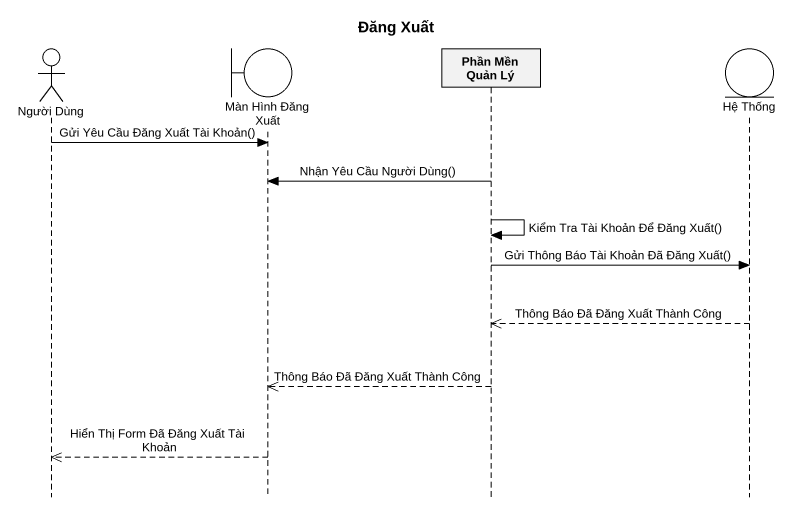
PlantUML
@startuml
title Đăng Xuất
hide footbox
actor "Người Dùng" as Người_Dùng
boundary "Màn Hình Đăng Xuất" as Màn_Hình_Đăng_Xuất
participant "Phần Mền Quản Lý" as Phần_Mền_Quản_Lý
entity "Hệ Thống" as Hệ_Thống

Người_Dùng -> Màn_Hình_Đăng_Xuất : Gửi Yêu Cầu Đăng Xuất Tài Khoản()
Phần_Mền_Quản_Lý -> Màn_Hình_Đăng_Xuất : Nhận Yêu Cầu Người Dùng()
Phần_Mền_Quản_Lý -> Phần_Mền_Quản_Lý : Kiểm Tra Tài Khoản Để Đăng Xuất()
Phần_Mền_Quản_Lý -> Hệ_Thống : Gửi Thông Báo Tài Khoản Đã Đăng Xuất()
Hệ_Thống -->> Phần_Mền_Quản_Lý : Thông Báo Đã Đăng Xuất Thành Công
Phần_Mền_Quản_Lý -->> Màn_Hình_Đăng_Xuất : Thông Báo Đã Đăng Xuất Thành Công
Màn_Hình_Đăng_Xuất -->> Người_Dùng : Hiển Thị Form Đã Đăng Xuất Tài Khoản
@enduml
